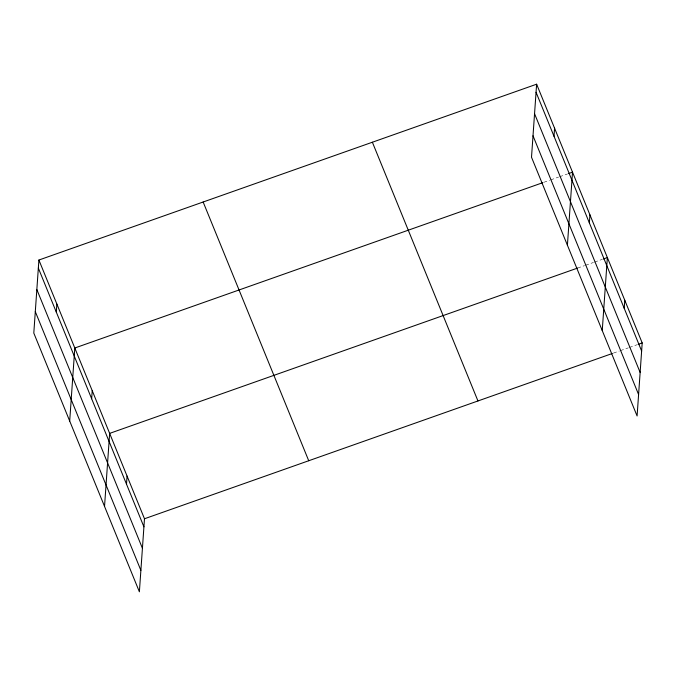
<?xml version="1.0" encoding="UTF-8"?>
<svg xmlns="http://www.w3.org/2000/svg" width="676" height="676" viewBox="0 0 676 676"><rect width="100%" height="100%" fill="white"/><g stroke="black" fill="none" stroke-linecap="round" stroke-linejoin="round"><path stroke-width="0.51" stroke-dasharray="3.38 2.54" d="M543.648 182.368L549.622 180.264M550.619 179.909L558.579 177.095M559.576 176.749L567.544 173.935M577.498 268.102L584.461 265.643M585.458 265.288L593.427 262.474M594.415 262.127L602.384 259.314M613.335 353.134L619.309 351.021M620.298 350.675L628.266 347.861M629.263 347.506L637.223 344.692"/><path stroke-width="1.01" d="M38.904 260.032L33.8 333.065L139.383 591.796L144.487 518.762L38.904 260.032L536.617 84.204L642.2 342.935L637.096 415.968L531.513 157.238L536.617 84.204M56.294 312.092L56.852 304.023M69.696 421.03L74.808 348.005L542.659 182.723M91.657 398.772L92.223 390.694M104.535 506.417L109.647 433.384L577.498 268.102M126.505 484.151L127.063 476.073M554.007 136.265L554.565 128.186M567.409 245.202L572.521 172.177L568.533 173.58M589.371 222.936L589.937 214.867M602.248 330.581L607.361 257.556L603.381 258.959M624.218 308.315L624.776 300.245M144.487 518.762L612.338 353.489M638.22 344.346L642.2 342.935M536.06 92.282L641.634 351.013M534.555 113.712L640.138 372.442M533.009 135.8L638.592 394.53M372.375 142.23L477.957 400.961M203.155 202.014L308.729 460.745M38.346 268.11L143.92 526.841M36.842 289.548L142.425 548.278M35.296 311.628L140.878 570.358"/></g></svg>
